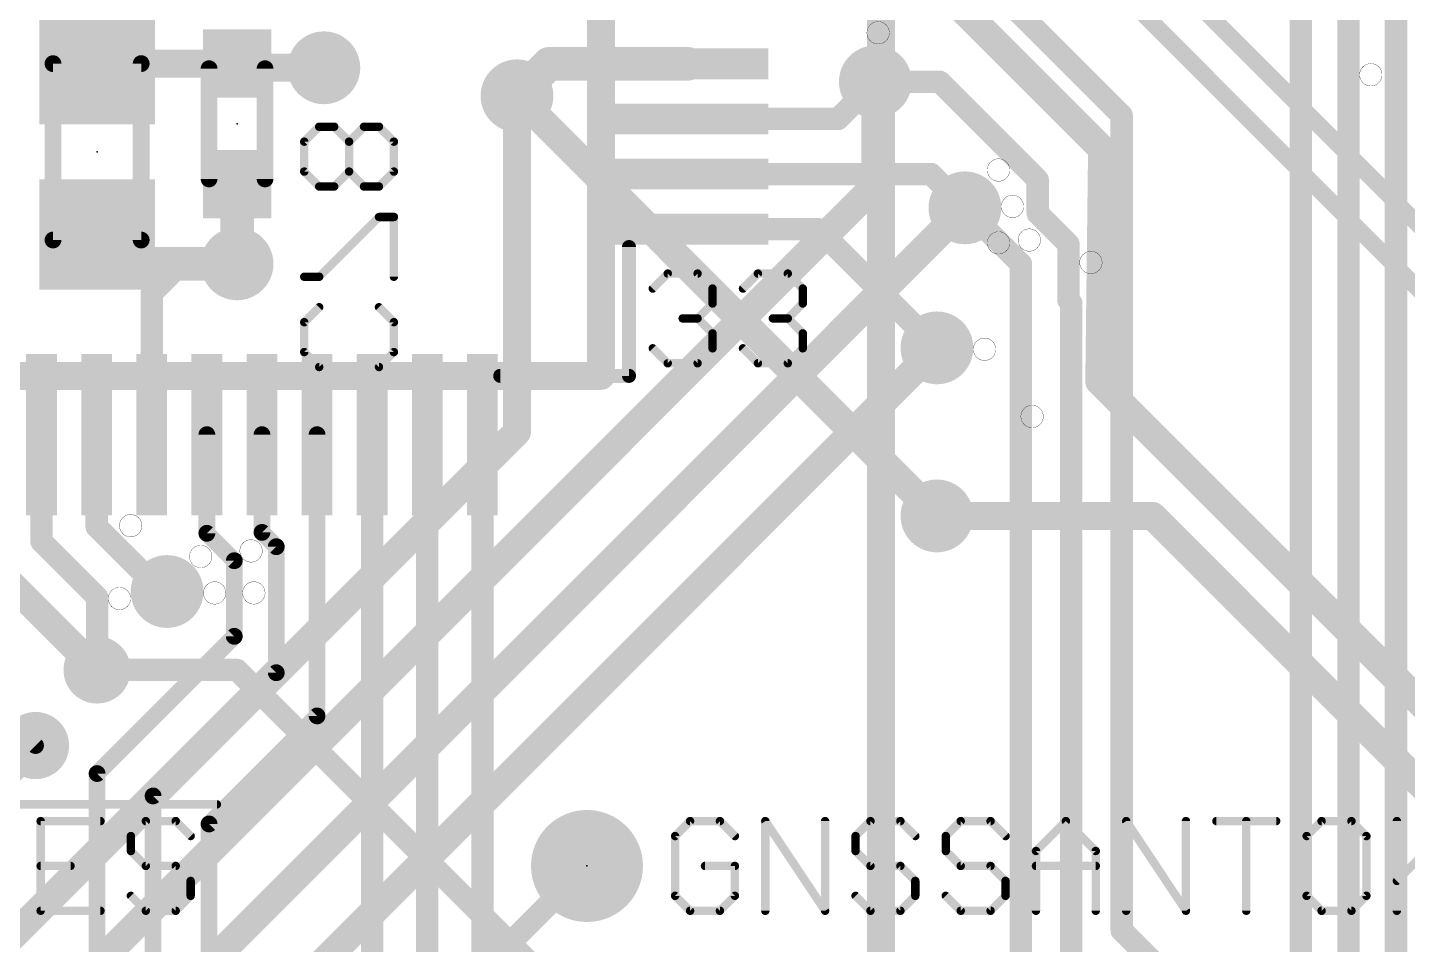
# Model space of a CAD drawing. Extents: x -18 to 144, y -21 to 125.
# Drawn here: x 30.87 to 43.38, y 59.36 to 67.67 of the extents above; entities that cross this region are included whole.
import ezdxf

# ---------------------------------------------------------------- set-up
doc = ezdxf.new("R2010")
doc.units = 0
for name, color, linetype in [('1', 22, 'CONTINUOUS'), ('114', 4, 'CONTINUOUS'), ('15', 23, 'CONTINUOUS'), ('16', 132, 'CONTINUOUS'), ('17', 1, 'CONTINUOUS'), ('18', 110, 'CONTINUOUS'), ('2', 110, 'CONTINUOUS'), ('21', 253, 'CONTINUOUS'), ('22', 251, 'CONTINUOUS'), ('23', 53, 'CONTINUOUS'), ('24', 53, 'CONTINUOUS'), ('25', 253, 'CONTINUOUS'), ('28', 251, 'CONTINUOUS')]:
    doc.layers.add(name, color=color, linetype=linetype)

# ---------------------------------------------------------------- blocks, each defined once
blk = doc.blocks.new('RECT')
blk.add_solid([(-0.5, -0.5), (0.5, -0.5), (-0.5, 0.5), (0.5, 0.5)])
blk = doc.blocks.new('ROUNDP')
at = {"const_width": 0.5}
blk.add_lwpolyline([(0, -0.25, 1), (0, 0.25, 1), (0, -0.25)], format="xyb", dxfattribs=at)
blk = doc.blocks.new('ROUNDV')
at = {"const_width": 0.5}
blk.add_lwpolyline([(0, -0.25, 1), (0, 0.25, 1), (0, -0.25)], format="xyb", dxfattribs=at)

msp = doc.modelspace()

# ---------------------------------------------------------------- linework, layer by layer
at = {"layer": '1'}
for points, const_width in [([(38.8246, 68.846), (40.7924, 66.8782)], 0.2032), ([(40.6146, 68.7578), (44.6278, 64.7446)], 0.1524), ([(40.64, 68.1482), (44.2468, 64.5414)], 0.1524), ([(35.596, 67.346), (35.306, 67.056)], 0.3048), ([(36.8554, 67.346), (35.596, 67.346)], 0.3048), ([(38.2202, 66.846), (38.5572, 67.183)], 0.2032), ([(39.1414, 67.183), (38.5572, 67.183)], 0.2032), ([(40.0304, 66.294), (39.1414, 67.183)], 0.2032), ([(40.7924, 59.4868), (40.7924, 66.8782)], 0.2032), ([(38.2202, 66.846), (36.8554, 66.846)], 0.2032), ([(36.8554, 66.346), (39.064, 66.346)], 0.2032), ([(39.064, 66.346), (39.37, 66.04)], 0.2032), ([(40.0304, 66.294), (40.0304, 65.9892)], 0.2032), ([(39.37, 66.04), (39.878, 65.532)], 0.2032), ([(40.0304, 65.9892), (40.3098, 65.7098)], 0.2032), ([(36.8554, 65.846), (38.04, 65.846)], 0.2032), ([(38.04, 65.846), (39.116, 64.77)], 0.2032), ([(40.3098, 65.7098), (40.3098, 65.2018)], 0.2032), ([(31.992, 65.266), (32.258, 65.532)], 0.2032), ([(32.258, 65.532), (32.766, 65.532)], 0.2032), ([(39.878, 58.928), (39.878, 65.532)], 0.2032), ([(31.992, 63.9826), (31.992, 65.266)], 0.2032), ([(40.3352, 65.1764), (40.3098, 65.2018)], 0.2032), ([(40.3352, 59.2328), (40.3352, 65.1764)], 0.2032), ([(30.992, 63.0134), (30.992, 63.9826)], 0.2032), ([(31.492, 63.9826), (31.492, 63.1484)], 0.2032), ([(32.492, 63.9826), (32.492, 63.0882)], 0.1524), ([(32.992, 63.9826), (32.992, 63.0962)], 0.1524), ([(33.492, 63.9826), (33.492, 61.432)], 0.1524), ([(33.992, 63.9826), (33.992, 48.812)], 0.2032), ([(34.492, 63.9826), (34.492, 49.074)], 0.2032), ([(34.992, 49.336), (34.992, 63.9826)], 0.2032), ([(31.492, 63.1484), (31.877, 62.7634)], 0.2032), ([(30.992, 63.0134), (31.496, 62.5094)], 0.2032), ([(32.492, 63.0882), (32.7406, 62.8396)], 0.1524), ([(32.992, 63.0962), (33.1216, 62.9666)], 0.1524), ([(33.1216, 62.9666), (33.1216, 61.8236)], 0.1524), ([(31.877, 62.7634), (32.131, 62.5602)], 0.2032), ([(32.7406, 62.8396), (32.7406, 62.1538)], 0.1524), ([(31.496, 61.849), (31.496, 62.5094)], 0.2032), ([(32.7406, 62.1538), (31.496, 60.9092)], 0.1524), ([(33.1216, 61.8236), (32.004, 60.706)], 0.1524), ([(30.6324, 61.468), (30.9372, 61.1632)], 0.1524), ([(33.492, 61.432), (32.512, 60.452)], 0.1524), ([(31.496, 60.9092), (31.496, 48.768)], 0.1524), ([(32.004, 60.706), (32.004, 49.784)], 0.1524), ([(32.512, 60.452), (32.512, 50.546)], 0.1524), ([(42.4434, 57.8358), (40.7924, 59.4868)], 0.2032)]:
    msp.add_lwpolyline(points, dxfattribs=dict(at, const_width=const_width))
for points, const_width in [([(35.596, 67.4222, 1), (35.596, 67.2698)], 0.1524), ([(35.6499, 67.2921, 1), (35.5421, 67.3999)], 0.1524), ([(36.8554, 67.2698, 1), (36.8554, 67.4222)], 0.1524), ([(38.5572, 67.2338, 1), (38.5572, 67.1322)], 0.1016), ([(38.5931, 67.1471, 1), (38.5213, 67.2189)], 0.1016), ([(39.1773, 67.2189, 1), (39.1055, 67.1471)], 0.1016), ([(39.1414, 67.1322, 1), (39.1414, 67.2338)], 0.1016), ([(35.2521, 67.1099, 1), (35.3599, 67.0021)], 0.1524), ([(40.8432, 66.8782, 1), (40.7416, 66.8782)], 0.1016), ([(36.8554, 66.8968, 1), (36.8554, 66.7952)], 0.1016), ([(38.1843, 66.8819, 1), (38.2561, 66.8101)], 0.1016), ([(38.2202, 66.7952, 1), (38.2202, 66.8968)], 0.1016), ([(40.7565, 66.8423, 1), (40.8283, 66.9141)], 0.1016), ([(36.8554, 66.3968, 1), (36.8554, 66.2952)], 0.1016), ([(39.0999, 66.3819, 1), (39.0281, 66.3101)], 0.1016), ([(39.064, 66.2952, 1), (39.064, 66.3968)], 0.1016), ([(40.0812, 66.294, 1), (39.9796, 66.294)], 0.1016), ([(39.9945, 66.2581, 1), (40.0663, 66.3299)], 0.1016), ([(39.4059, 66.0759, 1), (39.3341, 66.0041)], 0.1016), ([(39.3341, 66.0041, 1), (39.4059, 66.0759)], 0.1016), ([(40.0663, 66.0251, 1), (39.9945, 65.9533)], 0.1016), ([(39.9796, 65.9892, 1), (40.0812, 65.9892)], 0.1016), ([(36.8554, 65.8968, 1), (36.8554, 65.7952)], 0.1016), ([(38.0759, 65.8819, 1), (38.0041, 65.8101)], 0.1016), ([(38.04, 65.7952, 1), (38.04, 65.8968)], 0.1016), ([(40.3606, 65.7098, 1), (40.259, 65.7098)], 0.1016), ([(40.2739, 65.6739, 1), (40.3457, 65.7457)], 0.1016), ([(32.258, 65.5828, 1), (32.258, 65.4812)], 0.1016), ([(32.2939, 65.4961, 1), (32.2221, 65.5679)], 0.1016), ([(32.766, 65.4812, 1), (32.766, 65.5828)], 0.1016), ([(39.9288, 65.532, 1), (39.8272, 65.532)], 0.1016), ([(39.8421, 65.4961, 1), (39.9139, 65.5679)], 0.1016), ([(32.0428, 65.266, 1), (31.9412, 65.266)], 0.1016), ([(31.9561, 65.3019, 1), (32.0279, 65.2301)], 0.1016), ([(40.3457, 65.2377, 1), (40.2739, 65.1659)], 0.1016), ([(40.259, 65.2018, 1), (40.3606, 65.2018)], 0.1016), ([(40.386, 65.1764, 1), (40.2844, 65.1764)], 0.1016), ([(40.2993, 65.1405, 1), (40.3711, 65.2123)], 0.1016), ([(39.0801, 64.7341, 1), (39.1519, 64.8059)], 0.1016), ([(31.0428, 63.9826, 1), (30.9412, 63.9826)], 0.1016), ([(31.5428, 63.9826, 1), (31.4412, 63.9826)], 0.1016), ([(31.9412, 63.9826, 1), (32.0428, 63.9826)], 0.1016), ([(32.5301, 63.9826, 1), (32.4539, 63.9826)], 0.0762), ([(33.0301, 63.9826, 1), (32.9539, 63.9826)], 0.0762), ([(33.5301, 63.9826, 1), (33.4539, 63.9826)], 0.0762), ([(34.0428, 63.9826, 1), (33.9412, 63.9826)], 0.1016), ([(34.5428, 63.9826, 1), (34.4412, 63.9826)], 0.1016), ([(35.0428, 63.9826, 1), (34.9412, 63.9826)], 0.1016), ([(31.5279, 63.1843, 1), (31.4561, 63.1125)], 0.1016), ([(31.0279, 63.0493, 1), (30.9561, 62.9775)], 0.1016), ([(31.4412, 63.1484, 1), (31.5428, 63.1484)], 0.1016), ([(32.4539, 63.0882, 1), (32.5301, 63.0882)], 0.0762), ([(32.5189, 63.1151, 1), (32.4651, 63.0613)], 0.0762), ([(32.9539, 63.0962, 1), (33.0301, 63.0962)], 0.0762), ([(33.0189, 63.1231, 1), (32.9651, 63.0693)], 0.0762), ([(30.9412, 63.0134, 1), (31.0428, 63.0134)], 0.1016), ([(33.1597, 62.9666, 1), (33.0835, 62.9666)], 0.0762), ([(33.0947, 62.9397, 1), (33.1485, 62.9935)], 0.0762), ([(31.9087, 62.8031, 1), (31.8453, 62.7237)], 0.1016), ([(31.8411, 62.7275, 1), (31.9129, 62.7993)], 0.1016), ([(32.7787, 62.8396, 1), (32.7025, 62.8396)], 0.0762), ([(32.7137, 62.8127, 1), (32.7675, 62.8665)], 0.0762), ([(31.5468, 62.5094, 1), (31.4452, 62.5094)], 0.1016), ([(32.0993, 62.5205, 1), (32.1627, 62.5999)], 0.1016), ([(31.4601, 62.4735, 1), (31.5319, 62.5453)], 0.1016), ([(32.7675, 62.1269, 1), (32.7137, 62.1807)], 0.0762), ([(32.7025, 62.1538, 1), (32.7787, 62.1538)], 0.0762), ([(31.4452, 61.849, 1), (31.5468, 61.849)], 0.1016), ([(33.0835, 61.8236, 1), (33.1597, 61.8236)], 0.0762), ([(33.1485, 61.7967, 1), (33.0947, 61.8505)], 0.0762), ([(33.5189, 61.4051, 1), (33.4651, 61.4589)], 0.0762), ([(33.4539, 61.432, 1), (33.5301, 61.432)], 0.0762), ([(30.9103, 61.1363, 1), (30.9641, 61.1901)], 0.0762), ([(31.5341, 60.9092, 1), (31.4579, 60.9092)], 0.0762), ([(31.4691, 60.9361, 1), (31.5229, 60.8823)], 0.0762), ([(32.0421, 60.706, 1), (31.9659, 60.706)], 0.0762), ([(31.9771, 60.7329, 1), (32.0309, 60.6791)], 0.0762), ([(32.5501, 60.452, 1), (32.4739, 60.452)], 0.0762), ([(32.4851, 60.4789, 1), (32.5389, 60.4251)], 0.0762), ([(40.8283, 59.5227, 1), (40.7565, 59.4509)], 0.1016), ([(40.7416, 59.4868, 1), (40.8432, 59.4868)], 0.1016)]:
    msp.add_lwpolyline(points, format="xyb", dxfattribs=dict(at, const_width=const_width))
at = {"layer": '114', "const_width": 0.0025}
for points in [[(38.5826, 67.5259, 1), (38.5826, 67.7291, 1), (38.5826, 67.5259)], [(43.053, 67.1449, 1), (43.053, 67.3481, 1), (43.053, 67.1449)], [(39.6748, 66.2813, 1), (39.6748, 66.4845, 1), (39.6748, 66.2813)], [(39.8018, 65.9511, 1), (39.8018, 66.1543, 1), (39.8018, 65.9511)], [(39.6748, 65.6209, 1), (39.6748, 65.8241, 1), (39.6748, 65.6209)], [(39.9542, 65.6463, 1), (39.9542, 65.8495, 1), (39.9542, 65.6463)], [(40.513, 65.4431, 1), (40.513, 65.6463, 1), (40.513, 65.4431)], [(39.5478, 64.6557, 1), (39.5478, 64.8589, 1), (39.5478, 64.6557)], [(39.9796, 64.0461, 1), (39.9796, 64.2493, 1), (39.9796, 64.0461)], [(31.8008, 63.0555, 1), (31.8008, 63.2587, 1), (31.8008, 63.0555)], [(32.4358, 62.7761, 1), (32.4358, 62.9793, 1), (32.4358, 62.7761)], [(32.893, 62.8269, 1), (32.893, 63.0301, 1), (32.893, 62.8269)], [(31.6992, 62.3951, 1), (31.6992, 62.5983, 1), (31.6992, 62.3951)], [(32.5628, 62.4459, 1), (32.5628, 62.6491, 1), (32.5628, 62.4459)], [(32.9184, 62.4459, 1), (32.9184, 62.6491, 1), (32.9184, 62.4459)]]:
    msp.add_lwpolyline(points, format="xyb", dxfattribs=at)
at = {"layer": '15'}
for points, const_width in [([(36.068, 64.516), (36.068, 86.868)], 0.254), ([(38.608, 52.07), (38.608, 82.55)], 0.254), ([(35.306, 67.056), (39.116, 63.246)], 0.254), ([(15.494, 64.516), (36.068, 64.516)], 0.254), ([(35.941, 60.071), (33.147, 57.277)], 0.2032)]:
    msp.add_lwpolyline(points, dxfattribs=dict(at, const_width=const_width))
for points, const_width in [([(35.3509, 67.1009, 1), (35.2611, 67.0111)], 0.127), ([(36.068, 64.4525, 1), (36.068, 64.5795)], 0.127), ([(36.0045, 64.516, 1), (36.1315, 64.516)], 0.127), ([(39.0711, 63.2011, 1), (39.1609, 63.2909)], 0.127), ([(35.9769, 60.0351, 1), (35.9051, 60.1069)], 0.1016)]:
    msp.add_lwpolyline(points, format="xyb", dxfattribs=dict(at, const_width=const_width))
at = {"layer": '16'}
for points, const_width in [([(40.6146, 66.5734), (39.116, 68.072)], 0.254), ([(31.496, 67.298), (31.5461, 67.3481)], 0.254), ([(31.5461, 67.3481), (32.766, 67.3481)], 0.254), ([(32.766, 67.3481), (32.8041, 67.31)], 0.254), ([(32.8041, 67.31), (33.5534, 67.31)], 0.254), ([(38.5572, 67.183), (38.5572, 66.2432)], 0.254), ([(35.306, 67.056), (35.306, 64.008)], 0.254), ([(40.5892, 64.4652), (40.6146, 66.5734)], 0.254), ([(38.5572, 66.2432), (23.114, 50.8)], 0.254), ([(32.766, 66.2559), (32.766, 65.532)], 0.3048), ([(39.37, 66.04), (23.368, 50.038)], 0.254), ([(32.766, 65.532), (31.762, 65.532)], 0.3048), ([(23.622, 49.276), (39.116, 64.77)], 0.254), ([(40.5892, 64.4652), (46.5836, 58.4708)], 0.254), ([(35.306, 64.008), (22.86, 51.562)], 0.254), ([(29.464, 63.881), (31.496, 61.849)], 0.254), ([(39.116, 63.246), (41.0718, 63.246)], 0.254), ([(41.0718, 63.246), (46.355, 57.9628)], 0.254), ([(30.9372, 61.1632), (25.654, 55.88)], 0.254)]:
    msp.add_lwpolyline(points, dxfattribs=dict(at, const_width=const_width))
for points, const_width in [([(31.4511, 67.3429, 1), (31.5409, 67.2531)], 0.127), ([(31.5461, 67.4116, 1), (31.5461, 67.2846)], 0.127), ([(31.591, 67.3032, 1), (31.5012, 67.393)], 0.127), ([(32.8109, 67.393, 1), (32.7211, 67.3032)], 0.127), ([(32.8041, 67.3735, 1), (32.8041, 67.2465)], 0.127), ([(32.7592, 67.2651, 1), (32.849, 67.3549)], 0.127), ([(32.766, 67.2846, 1), (32.766, 67.4116)], 0.127), ([(33.5534, 67.2465, 1), (33.5534, 67.3735)], 0.127), ([(38.6207, 67.183, 1), (38.4937, 67.183)], 0.127), ([(35.3695, 67.056, 1), (35.2425, 67.056)], 0.127), ([(40.6781, 66.5726, 1), (40.5511, 66.5742)], 0.127), ([(40.5697, 66.5285, 1), (40.6595, 66.6183)], 0.127), ([(32.8422, 66.2559, 1), (32.6898, 66.2559)], 0.1524), ([(38.6021, 66.1983, 1), (38.5123, 66.2881)], 0.127), ([(38.4937, 66.2432, 1), (38.6207, 66.2432)], 0.127), ([(39.4149, 65.9951, 1), (39.3251, 66.0849)], 0.127), ([(31.496, 65.798, 0.4142), (31.762, 65.532)], 0.3048), ([(31.5722, 65.798, 1), (31.4198, 65.798)], 0.1524), ([(31.762, 65.6082, 1), (31.762, 65.4558)], 0.1524), ([(31.762, 65.4558, 1), (31.762, 65.6082)], 0.1524), ([(32.6898, 65.532, 1), (32.8422, 65.532)], 0.1524), ([(32.766, 65.4558, 1), (32.766, 65.6082)], 0.1524), ([(39.1609, 64.7251, 1), (39.0711, 64.8149)], 0.127), ([(40.6341, 64.5101, 1), (40.5443, 64.4203)], 0.127), ([(40.5257, 64.466, 1), (40.6527, 64.4644)], 0.127), ([(35.3509, 63.9631, 1), (35.2611, 64.0529)], 0.127), ([(35.2425, 64.008, 1), (35.3695, 64.008)], 0.127), ([(39.116, 63.3095, 1), (39.116, 63.1825)], 0.127), ([(41.1167, 63.2909, 1), (41.0269, 63.2011)], 0.127), ([(41.0718, 63.1825, 1), (41.0718, 63.3095)], 0.127), ([(31.4511, 61.8041, 1), (31.5409, 61.8939)], 0.127), ([(30.9821, 61.1183, 1), (30.8923, 61.2081)], 0.127)]:
    msp.add_lwpolyline(points, format="xyb", dxfattribs=dict(at, const_width=const_width))
at = {"layer": '2', "const_width": 0.2032}
for points in [[(42.418, 58.42), (42.418, 69.342)], [(42.8498, 58.1914), (42.8498, 69.1642)], [(43.2816, 57.9374), (43.2816, 69.0118)], [(32.766, 61.849), (31.496, 61.849)], [(35.941, 58.674), (32.766, 61.849)]]:
    msp.add_lwpolyline(points, dxfattribs=at)
at = {"layer": '2', "const_width": 0.1016}
for points in [[(31.496, 61.8998, 1), (31.496, 61.7982)], [(32.8019, 61.8849, 1), (32.7301, 61.8131)], [(32.766, 61.7982, 1), (32.766, 61.8998)]]:
    msp.add_lwpolyline(points, format="xyb", dxfattribs=at)
at = {"layer": '21'}
for points, const_width in [([(36.322, 65.6844), (36.322, 64.516)], 0.127), ([(36.5379, 65.3082), (36.6735, 65.4438)], 0.0762), ([(36.6735, 65.4438), (36.9446, 65.4438)], 0.0762), ([(36.9446, 65.4438), (37.0802, 65.3082)], 0.0762), ([(37.3565, 65.3082), (37.4921, 65.4438)], 0.0762), ([(37.4921, 65.4438), (37.7632, 65.4438)], 0.0762), ([(37.7632, 65.4438), (37.8988, 65.3082)], 0.0762), ([(37.0802, 65.3082), (37.0802, 65.1726)], 0.0762), ([(37.8988, 65.3082), (37.8988, 65.1726)], 0.0762), ([(37.0802, 65.1726), (36.9446, 65.037)], 0.0762), ([(37.8988, 65.1726), (37.7632, 65.037)], 0.0762), ([(36.9446, 65.037), (36.8091, 65.037)], 0.0762), ([(36.9446, 65.037), (37.0802, 64.9015)], 0.0762), ([(37.7632, 65.037), (37.6276, 65.037)], 0.0762), ([(37.7632, 65.037), (37.8988, 64.9015)], 0.0762), ([(37.0802, 64.9015), (37.0802, 64.7659)], 0.0762), ([(37.8988, 64.9015), (37.8988, 64.7659)], 0.0762), ([(36.6735, 64.6303), (36.5379, 64.7659)], 0.0762), ([(37.0802, 64.7659), (36.9446, 64.6303)], 0.0762), ([(37.4921, 64.6303), (37.3565, 64.7659)], 0.0762), ([(37.8988, 64.7659), (37.7632, 64.6303)], 0.0762), ([(36.9446, 64.6303), (36.6735, 64.6303)], 0.0762), ([(37.7632, 64.6303), (37.4921, 64.6303)], 0.0762), ([(36.322, 64.516), (35.1536, 64.516)], 0.127)]:
    msp.add_lwpolyline(points, dxfattribs=dict(at, const_width=const_width))
for points, const_width in [([(36.3538, 65.6844, 1), (36.2903, 65.6844)], 0.0635), ([(36.6735, 65.4628, 1), (36.6735, 65.4247)], 0.0381), ([(36.687, 65.4303, 1), (36.66, 65.4573)], 0.0381), ([(36.9581, 65.4573, 1), (36.9312, 65.4303)], 0.0381), ([(36.9446, 65.4247, 1), (36.9446, 65.4628)], 0.0381), ([(37.4921, 65.4628, 1), (37.4921, 65.4247)], 0.0381), ([(37.5055, 65.4303, 1), (37.4786, 65.4573)], 0.0381), ([(37.7767, 65.4573, 1), (37.7498, 65.4303)], 0.0381), ([(37.7632, 65.4247, 1), (37.7632, 65.4628)], 0.0381), ([(36.5244, 65.3217, 1), (36.5514, 65.2947)], 0.0381), ([(37.0993, 65.3082, 1), (37.0612, 65.3082)], 0.0381), ([(37.0668, 65.2947, 1), (37.0937, 65.3217)], 0.0381), ([(37.343, 65.3217, 1), (37.3699, 65.2947)], 0.0381), ([(37.9179, 65.3082, 1), (37.8798, 65.3082)], 0.0381), ([(37.8853, 65.2947, 1), (37.9123, 65.3217)], 0.0381), ([(37.0612, 65.1726, 1), (37.0993, 65.1726)], 0.0381), ([(37.0937, 65.1592, 1), (37.0668, 65.1861)], 0.0381), ([(37.8798, 65.1726, 1), (37.9179, 65.1726)], 0.0381), ([(37.9123, 65.1592, 1), (37.8853, 65.1861)], 0.0381), ([(36.8091, 65.0561, 1), (36.8091, 65.018)], 0.0381), ([(36.9581, 65.0505, 1), (36.9312, 65.0236)], 0.0381), ([(36.9312, 65.0505, 1), (36.9581, 65.0236)], 0.0381), ([(36.9446, 65.018, 1), (36.9446, 65.0561)], 0.0381), ([(37.6276, 65.0561, 1), (37.6276, 65.018)], 0.0381), ([(37.7767, 65.0505, 1), (37.7498, 65.0236)], 0.0381), ([(37.7498, 65.0505, 1), (37.7767, 65.0236)], 0.0381), ([(37.7632, 65.018, 1), (37.7632, 65.0561)], 0.0381), ([(37.0993, 64.9015, 1), (37.0612, 64.9015)], 0.0381), ([(37.0668, 64.888, 1), (37.0937, 64.9149)], 0.0381), ([(37.9179, 64.9015, 1), (37.8798, 64.9015)], 0.0381), ([(37.8853, 64.888, 1), (37.9123, 64.9149)], 0.0381), ([(36.5514, 64.7794, 1), (36.5244, 64.7524)], 0.0381), ([(37.0612, 64.7659, 1), (37.0993, 64.7659)], 0.0381), ([(37.0937, 64.7524, 1), (37.0668, 64.7794)], 0.0381), ([(37.3699, 64.7794, 1), (37.343, 64.7524)], 0.0381), ([(37.8798, 64.7659, 1), (37.9179, 64.7659)], 0.0381), ([(37.9123, 64.7524, 1), (37.8853, 64.7794)], 0.0381), ([(36.6735, 64.6493, 1), (36.6735, 64.6113)], 0.0381), ([(36.66, 64.6168, 1), (36.687, 64.6438)], 0.0381), ([(36.9312, 64.6438, 1), (36.9581, 64.6168)], 0.0381), ([(36.9446, 64.6113, 1), (36.9446, 64.6493)], 0.0381), ([(37.4921, 64.6493, 1), (37.4921, 64.6113)], 0.0381), ([(37.4786, 64.6168, 1), (37.5055, 64.6438)], 0.0381), ([(37.7498, 64.6438, 1), (37.7767, 64.6168)], 0.0381), ([(37.7632, 64.6113, 1), (37.7632, 64.6493)], 0.0381), ([(35.1536, 64.5478, 1), (35.1536, 64.4843)], 0.0635), ([(36.2903, 64.516, 1), (36.3538, 64.516)], 0.0635), ([(36.322, 64.4843, 1), (36.322, 64.5478)], 0.0635)]:
    msp.add_lwpolyline(points, format="xyb", dxfattribs=dict(at, const_width=const_width))
at = {"layer": '22', "const_width": 0.1524}
for points in [[(31.096, 65.748), (31.096, 67.348)], [(31.096, 67.348), (31.896, 67.348)], [(31.896, 67.348), (31.896, 65.748)], [(32.512, 66.302), (32.512, 67.302)], [(33.02, 67.302), (33.02, 66.302)], [(31.896, 65.748), (31.096, 65.748)]]:
    msp.add_lwpolyline(points, dxfattribs=at)
at = {"layer": '22', "const_width": 0.0762}
for points in [[(31.1341, 67.348, 1), (31.0579, 67.348)], [(31.096, 67.3861, 1), (31.096, 67.3099)], [(31.9341, 67.348, 1), (31.8579, 67.348)], [(31.896, 67.3099, 1), (31.896, 67.3861)], [(32.5501, 67.302, 1), (32.4739, 67.302)], [(33.0581, 67.302, 1), (32.9819, 67.302)], [(32.4739, 66.302, 1), (32.5501, 66.302)], [(32.9819, 66.302, 1), (33.0581, 66.302)], [(31.096, 65.7861, 1), (31.096, 65.7099)], [(31.0579, 65.748, 1), (31.1341, 65.748)], [(31.8579, 65.748, 1), (31.9341, 65.748)], [(31.896, 65.7099, 1), (31.896, 65.7861)]]:
    msp.add_lwpolyline(points, format="xyb", dxfattribs=at)
at = {"layer": '23'}
msp.add_point((35.941, 60.071), dxfattribs=at)
at = {"layer": '24'}
for p in [(32.766, 66.802), (31.496, 66.548)]:
    msp.add_point(p, dxfattribs=at)
at = {"layer": '25', "const_width": 0.0762}
for points in [[(26.853, 60.6298), (32.583, 60.6298)], [(31.5263, 60.4781), (30.984, 60.4781)], [(30.984, 60.4781), (30.984, 59.6646)], [(31.9381, 60.4781), (31.8025, 60.3425)], [(32.2093, 60.4781), (31.9381, 60.4781)], [(32.3449, 60.3425), (32.2093, 60.4781)], [(36.8761, 60.4781), (36.7405, 60.3425)], [(37.1472, 60.4781), (36.8761, 60.4781)], [(37.2828, 60.3425), (37.1472, 60.4781)], [(37.5591, 59.6646), (37.5591, 60.4781)], [(37.5591, 60.4781), (38.1014, 59.6646)], [(38.1014, 59.6646), (38.1014, 60.4781)], [(38.5132, 60.4781), (38.3777, 60.3425)], [(38.7844, 60.4781), (38.5132, 60.4781)], [(38.92, 60.3425), (38.7844, 60.4781)], [(39.3318, 60.4781), (39.1962, 60.3425)], [(39.603, 60.4781), (39.3318, 60.4781)], [(39.7386, 60.3425), (39.603, 60.4781)], [(40.0148, 60.2069), (40.286, 60.4781)], [(40.286, 60.4781), (40.5571, 60.2069)], [(40.8334, 59.6646), (40.8334, 60.4781)], [(40.8334, 60.4781), (41.3757, 59.6646)], [(41.3757, 59.6646), (41.3757, 60.4781)], [(41.652, 60.4781), (42.1943, 60.4781)], [(41.9231, 59.6646), (41.9231, 60.4781)], [(42.6061, 60.4781), (42.4705, 60.3425)], [(42.8773, 60.4781), (42.6061, 60.4781)], [(43.0129, 60.3425), (42.8773, 60.4781)], [(43.2891, 60.4781), (43.2891, 59.6646)], [(43.2891, 59.9358), (43.8314, 60.4781)], [(31.8025, 60.3425), (31.8025, 60.2069)], [(36.7405, 60.3425), (36.7405, 59.8002)], [(38.3777, 60.3425), (38.3777, 60.2069)], [(39.1962, 60.3425), (39.1962, 60.2069)], [(42.4705, 60.3425), (42.4705, 59.8002)], [(43.0129, 59.8002), (43.0129, 60.3425)], [(31.8025, 60.2069), (31.9381, 60.0713)], [(38.3777, 60.2069), (38.5132, 60.0713)], [(39.1962, 60.2069), (39.3318, 60.0713)], [(40.0148, 59.6646), (40.0148, 60.2069)], [(40.5571, 60.2069), (40.5571, 59.6646)], [(30.984, 60.0713), (31.2551, 60.0713)], [(31.9381, 60.0713), (32.2093, 60.0713)], [(32.2093, 60.0713), (32.3449, 59.9358)], [(37.2828, 60.0713), (37.0117, 60.0713)], [(37.2828, 59.8002), (37.2828, 60.0713)], [(38.5132, 60.0713), (38.7844, 60.0713)], [(38.7844, 60.0713), (38.92, 59.9358)], [(39.3318, 60.0713), (39.603, 60.0713)], [(39.603, 60.0713), (39.7386, 59.9358)], [(40.0148, 60.0713), (40.5571, 60.0713)], [(32.3449, 59.9358), (32.3449, 59.8002)], [(38.92, 59.9358), (38.92, 59.8002)], [(39.7386, 59.9358), (39.7386, 59.8002)], [(31.9381, 59.6646), (31.8025, 59.8002)], [(32.3449, 59.8002), (32.2093, 59.6646)], [(36.7405, 59.8002), (36.8761, 59.6646)], [(37.1472, 59.6646), (37.2828, 59.8002)], [(38.5132, 59.6646), (38.3777, 59.8002)], [(38.92, 59.8002), (38.7844, 59.6646)], [(39.3318, 59.6646), (39.1962, 59.8002)], [(39.7386, 59.8002), (39.603, 59.6646)], [(42.4705, 59.8002), (42.6061, 59.6646)], [(42.8773, 59.6646), (43.0129, 59.8002)], [(30.984, 59.6646), (31.5263, 59.6646)], [(32.2093, 59.6646), (31.9381, 59.6646)], [(36.8761, 59.6646), (37.1472, 59.6646)], [(38.7844, 59.6646), (38.5132, 59.6646)], [(39.603, 59.6646), (39.3318, 59.6646)], [(42.6061, 59.6646), (42.8773, 59.6646)]]:
    msp.add_lwpolyline(points, dxfattribs=at)
at = {"layer": '25', "const_width": 0.0381}
for points in [[(32.583, 60.6108, 1), (32.583, 60.6489)], [(30.984, 60.4971, 1), (30.984, 60.459)], [(31.003, 60.4781, 1), (30.9649, 60.4781)], [(31.5263, 60.459, 1), (31.5263, 60.4971)], [(31.9381, 60.4971, 1), (31.9381, 60.459)], [(31.9516, 60.4646, 1), (31.9247, 60.4916)], [(32.2228, 60.4916, 1), (32.1958, 60.4646)], [(32.2093, 60.459, 1), (32.2093, 60.4971)], [(36.8761, 60.4971, 1), (36.8761, 60.459)], [(36.8895, 60.4646, 1), (36.8626, 60.4916)], [(37.1607, 60.4916, 1), (37.1338, 60.4646)], [(37.1472, 60.459, 1), (37.1472, 60.4971)], [(37.5781, 60.4781, 1), (37.54, 60.4781)], [(37.5749, 60.4887, 1), (37.5432, 60.4675)], [(38.1205, 60.4781, 1), (38.0824, 60.4781)], [(38.5132, 60.4971, 1), (38.5132, 60.459)], [(38.5267, 60.4646, 1), (38.4998, 60.4916)], [(38.7979, 60.4916, 1), (38.7709, 60.4646)], [(38.7844, 60.459, 1), (38.7844, 60.4971)], [(39.3318, 60.4971, 1), (39.3318, 60.459)], [(39.3453, 60.4646, 1), (39.3183, 60.4916)], [(39.6164, 60.4916, 1), (39.5895, 60.4646)], [(39.603, 60.459, 1), (39.603, 60.4971)], [(40.2994, 60.4916, 1), (40.2725, 60.4646)], [(40.2994, 60.4646, 1), (40.2725, 60.4916)], [(40.8492, 60.4887, 1), (40.8175, 60.4675)], [(40.8524, 60.4781, 1), (40.8143, 60.4781)], [(41.3948, 60.4781, 1), (41.3567, 60.4781)], [(41.652, 60.4971, 1), (41.652, 60.459)], [(41.9422, 60.4781, 1), (41.9041, 60.4781)], [(42.1943, 60.459, 1), (42.1943, 60.4971)], [(42.6061, 60.4971, 1), (42.6061, 60.459)], [(42.6196, 60.4646, 1), (42.5927, 60.4916)], [(42.8908, 60.4916, 1), (42.8638, 60.4646)], [(42.8773, 60.459, 1), (42.8773, 60.4971)], [(43.3082, 60.4781, 1), (43.2701, 60.4781)], [(31.7891, 60.356, 1), (31.816, 60.329)], [(31.8216, 60.3425, 1), (31.7835, 60.3425)], [(32.3314, 60.329, 1), (32.3583, 60.356)], [(36.7595, 60.3425, 1), (36.7214, 60.3425)], [(36.727, 60.356, 1), (36.754, 60.329)], [(37.2694, 60.329, 1), (37.2963, 60.356)], [(38.3642, 60.356, 1), (38.3911, 60.329)], [(38.3967, 60.3425, 1), (38.3586, 60.3425)], [(38.9065, 60.329, 1), (38.9334, 60.356)], [(39.2153, 60.3425, 1), (39.1772, 60.3425)], [(39.1828, 60.356, 1), (39.2097, 60.329)], [(39.7251, 60.329, 1), (39.752, 60.356)], [(42.4571, 60.356, 1), (42.484, 60.329)], [(42.4896, 60.3425, 1), (42.4515, 60.3425)], [(43.0319, 60.3425, 1), (42.9938, 60.3425)], [(42.9994, 60.329, 1), (43.0263, 60.356)], [(31.816, 60.2204, 1), (31.7891, 60.1935)], [(31.7835, 60.2069, 1), (31.8216, 60.2069)], [(38.3911, 60.2204, 1), (38.3642, 60.1935)], [(38.3586, 60.2069, 1), (38.3967, 60.2069)], [(39.1772, 60.2069, 1), (39.2153, 60.2069)], [(39.2097, 60.2204, 1), (39.1828, 60.1935)], [(40.0013, 60.2204, 1), (40.0283, 60.1935)], [(40.0339, 60.2069, 1), (39.9958, 60.2069)], [(40.5762, 60.2069, 1), (40.5381, 60.2069)], [(40.5437, 60.1935, 1), (40.5706, 60.2204)], [(30.984, 60.0904, 1), (30.984, 60.0523)], [(31.2551, 60.0523, 1), (31.2551, 60.0904)], [(31.9381, 60.0904, 1), (31.9381, 60.0523)], [(31.9247, 60.0579, 1), (31.9516, 60.0848)], [(32.2228, 60.0848, 1), (32.1958, 60.0579)], [(32.2093, 60.0523, 1), (32.2093, 60.0904)], [(37.0117, 60.0904, 1), (37.0117, 60.0523)], [(37.3019, 60.0713, 1), (37.2638, 60.0713)], [(37.2828, 60.0523, 1), (37.2828, 60.0904)], [(38.5132, 60.0904, 1), (38.5132, 60.0523)], [(38.4998, 60.0579, 1), (38.5267, 60.0848)], [(38.7979, 60.0848, 1), (38.7709, 60.0579)], [(38.7844, 60.0523, 1), (38.7844, 60.0904)], [(39.3318, 60.0904, 1), (39.3318, 60.0523)], [(39.3183, 60.0579, 1), (39.3453, 60.0848)], [(39.6164, 60.0848, 1), (39.5895, 60.0579)], [(39.603, 60.0523, 1), (39.603, 60.0904)], [(40.0148, 60.0904, 1), (40.0148, 60.0523)], [(40.5571, 60.0523, 1), (40.5571, 60.0904)], [(32.3639, 59.9358, 1), (32.3258, 59.9358)], [(38.939, 59.9358, 1), (38.9009, 59.9358)], [(39.7576, 59.9358, 1), (39.7195, 59.9358)], [(32.3314, 59.9223, 1), (32.3583, 59.9492)], [(38.9065, 59.9223, 1), (38.9334, 59.9492)], [(39.7251, 59.9223, 1), (39.752, 59.9492)], [(43.2756, 59.9492, 1), (43.3026, 59.9223)], [(31.816, 59.8137, 1), (31.7891, 59.7867)], [(32.3258, 59.8002, 1), (32.3639, 59.8002)], [(32.3583, 59.7867, 1), (32.3314, 59.8137)], [(36.754, 59.8137, 1), (36.727, 59.7867)], [(36.7214, 59.8002, 1), (36.7595, 59.8002)], [(37.2638, 59.8002, 1), (37.3019, 59.8002)], [(37.2963, 59.7867, 1), (37.2694, 59.8137)], [(38.3911, 59.8137, 1), (38.3642, 59.7867)], [(38.9009, 59.8002, 1), (38.939, 59.8002)], [(38.9334, 59.7867, 1), (38.9065, 59.8137)], [(39.2097, 59.8137, 1), (39.1828, 59.7867)], [(39.7195, 59.8002, 1), (39.7576, 59.8002)], [(39.752, 59.7867, 1), (39.7251, 59.8137)], [(42.484, 59.8137, 1), (42.4571, 59.7867)], [(42.4515, 59.8002, 1), (42.4896, 59.8002)], [(42.9938, 59.8002, 1), (43.0319, 59.8002)], [(43.0263, 59.7867, 1), (42.9994, 59.8137)], [(30.984, 59.6837, 1), (30.984, 59.6456)], [(30.9649, 59.6646, 1), (31.003, 59.6646)], [(31.5263, 59.6456, 1), (31.5263, 59.6837)], [(31.9381, 59.6837, 1), (31.9381, 59.6456)], [(31.9247, 59.6511, 1), (31.9516, 59.6781)], [(32.1958, 59.6781, 1), (32.2228, 59.6511)], [(32.2093, 59.6456, 1), (32.2093, 59.6837)], [(36.8761, 59.6837, 1), (36.8761, 59.6456)], [(36.8626, 59.6511, 1), (36.8895, 59.6781)], [(37.1338, 59.6781, 1), (37.1607, 59.6511)], [(37.1472, 59.6456, 1), (37.1472, 59.6837)], [(37.54, 59.6646, 1), (37.5781, 59.6646)], [(38.0824, 59.6646, 1), (38.1205, 59.6646)], [(38.0855, 59.654, 1), (38.1173, 59.6752)], [(38.5132, 59.6837, 1), (38.5132, 59.6456)], [(38.4998, 59.6511, 1), (38.5267, 59.6781)], [(38.7709, 59.6781, 1), (38.7979, 59.6511)], [(38.7844, 59.6456, 1), (38.7844, 59.6837)], [(39.3318, 59.6837, 1), (39.3318, 59.6456)], [(39.3183, 59.6511, 1), (39.3453, 59.6781)], [(39.5895, 59.6781, 1), (39.6164, 59.6511)], [(39.603, 59.6456, 1), (39.603, 59.6837)], [(39.9958, 59.6646, 1), (40.0339, 59.6646)], [(40.5381, 59.6646, 1), (40.5762, 59.6646)], [(40.8143, 59.6646, 1), (40.8524, 59.6646)], [(41.3567, 59.6646, 1), (41.3948, 59.6646)], [(41.3599, 59.654, 1), (41.3916, 59.6752)], [(41.9041, 59.6646, 1), (41.9422, 59.6646)], [(42.6061, 59.6837, 1), (42.6061, 59.6456)], [(42.5927, 59.6511, 1), (42.6196, 59.6781)], [(42.8638, 59.6781, 1), (42.8908, 59.6511)], [(42.8773, 59.6456, 1), (42.8773, 59.6837)], [(43.2701, 59.6646, 1), (43.3082, 59.6646)]]:
    msp.add_lwpolyline(points, format="xyb", dxfattribs=at)
at = {"layer": '28', "const_width": 0.0762}
for points in [[(33.5112, 66.7757), (33.3756, 66.6401)], [(33.6468, 66.7757), (33.5112, 66.7757)], [(33.7823, 66.6401), (33.6468, 66.7757)], [(33.9179, 66.7757), (33.7823, 66.6401)], [(34.0535, 66.7757), (33.9179, 66.7757)], [(34.1891, 66.6401), (34.0535, 66.7757)], [(33.3756, 66.6401), (33.3756, 66.369)], [(33.7823, 66.369), (33.7823, 66.6401)], [(34.1891, 66.369), (34.1891, 66.6401)], [(33.3756, 66.369), (33.5112, 66.2334)], [(33.6468, 66.2334), (33.7823, 66.369)], [(33.7823, 66.369), (33.9179, 66.2334)], [(34.0535, 66.2334), (34.1891, 66.369)], [(33.5112, 66.2334), (33.6468, 66.2334)], [(33.9179, 66.2334), (34.0535, 66.2334)], [(34.0535, 65.9571), (33.5112, 65.4148)], [(34.1891, 65.9571), (34.0535, 65.9571)], [(34.1891, 65.4148), (34.1891, 65.9571)], [(33.5112, 65.4148), (33.3756, 65.4148)], [(33.3756, 65.003), (33.5112, 65.1386)], [(34.0535, 65.1386), (34.1891, 65.003)], [(33.3756, 64.7318), (33.3756, 65.003)], [(34.1891, 65.003), (34.1891, 64.7318)], [(33.5112, 64.5962), (33.3756, 64.7318)], [(34.1891, 64.7318), (34.0535, 64.5962)], [(34.0535, 64.5962), (33.5112, 64.5962)]]:
    msp.add_lwpolyline(points, dxfattribs=at)
at = {"layer": '28', "const_width": 0.0381}
for points in [[(33.5112, 66.7948, 1), (33.5112, 66.7567)], [(33.5247, 66.7622, 1), (33.4977, 66.7892)], [(33.6602, 66.7892, 1), (33.6333, 66.7622)], [(33.6468, 66.7567, 1), (33.6468, 66.7948)], [(33.9179, 66.7948, 1), (33.9179, 66.7567)], [(33.9314, 66.7622, 1), (33.9045, 66.7892)], [(34.067, 66.7892, 1), (34.04, 66.7622)], [(34.0535, 66.7567, 1), (34.0535, 66.7948)], [(33.3946, 66.6401, 1), (33.3565, 66.6401)], [(33.3621, 66.6536, 1), (33.3891, 66.6267)], [(33.8014, 66.6401, 1), (33.7633, 66.6401)], [(33.7689, 66.6536, 1), (33.7958, 66.6267)], [(33.7689, 66.6267, 1), (33.7958, 66.6536)], [(34.2081, 66.6401, 1), (34.17, 66.6401)], [(34.1756, 66.6267, 1), (34.2026, 66.6536)], [(33.3565, 66.369, 1), (33.3946, 66.369)], [(33.3891, 66.3824, 1), (33.3621, 66.3555)], [(33.7958, 66.3824, 1), (33.7689, 66.3555)], [(33.7633, 66.369, 1), (33.8014, 66.369)], [(33.7958, 66.3555, 1), (33.7689, 66.3824)], [(34.17, 66.369, 1), (34.2081, 66.369)], [(34.2026, 66.3555, 1), (34.1756, 66.3824)], [(33.5112, 66.2524, 1), (33.5112, 66.2143)], [(33.4977, 66.2199, 1), (33.5247, 66.2469)], [(33.6333, 66.2469, 1), (33.6602, 66.2199)], [(33.6468, 66.2143, 1), (33.6468, 66.2524)], [(33.9179, 66.2524, 1), (33.9179, 66.2143)], [(33.9045, 66.2199, 1), (33.9314, 66.2469)], [(34.04, 66.2469, 1), (34.067, 66.2199)], [(34.0535, 66.2143, 1), (34.0535, 66.2524)], [(34.0535, 65.9762, 1), (34.0535, 65.9381)], [(34.067, 65.9437, 1), (34.04, 65.9706)], [(34.2081, 65.9571, 1), (34.17, 65.9571)], [(34.1891, 65.9381, 1), (34.1891, 65.9762)], [(33.3756, 65.4339, 1), (33.3756, 65.3958)], [(33.4977, 65.4283, 1), (33.5247, 65.4013)], [(33.5112, 65.3958, 1), (33.5112, 65.4339)], [(34.17, 65.4148, 1), (34.2081, 65.4148)], [(33.5247, 65.1251, 1), (33.4977, 65.152)], [(34.067, 65.152, 1), (34.04, 65.1251)], [(33.3946, 65.003, 1), (33.3565, 65.003)], [(33.3621, 65.0164, 1), (33.3891, 64.9895)], [(34.2081, 65.003, 1), (34.17, 65.003)], [(34.1756, 64.9895, 1), (34.2026, 65.0164)], [(33.3565, 64.7318, 1), (33.3946, 64.7318)], [(33.3891, 64.7453, 1), (33.3621, 64.7183)], [(34.17, 64.7318, 1), (34.2081, 64.7318)], [(34.2026, 64.7183, 1), (34.1756, 64.7453)], [(33.5112, 64.6153, 1), (33.5112, 64.5772)], [(33.4977, 64.5828, 1), (33.5247, 64.6097)], [(34.04, 64.6097, 1), (34.067, 64.5828)], [(34.0535, 64.5772, 1), (34.0535, 64.6153)]]:
    msp.add_lwpolyline(points, format="xyb", dxfattribs=at)

# ---------------------------------------------------------------- block references
at = {"layer": '1', "xscale": 0.2794, "yscale": 1.462}
for p, rotation in [((36.8554, 67.346), 270), ((36.8554, 66.846), 270), ((36.8554, 66.346), 270), ((36.8554, 65.846), 270), ((30.992, 63.9826), 180), ((31.492, 63.9826), 180), ((31.992, 63.9826), 180), ((32.492, 63.9826), 180), ((32.992, 63.9826), 180), ((33.492, 63.9826), 180), ((33.992, 63.9826), 180), ((34.492, 63.9826), 180), ((34.992, 63.9826), 180)]:
    msp.add_blockref('RECT', p, dxfattribs=dict(at, rotation=rotation))
at = {"layer": '16', "yscale": 1.05, "rotation": 90}
for p in [(31.496, 67.298), (31.496, 65.798)]:
    msp.add_blockref('RECT', p, dxfattribs=at)
at = {"layer": '16', "xscale": 0.62, "yscale": 0.62, "rotation": 90}
for p in [(32.766, 67.3481), (32.766, 66.2559)]:
    msp.add_blockref('RECT', p, dxfattribs=at)
at = {"layer": '17'}
for xscale, yscale in [(1.016, 1.016), (1.016, 1.016), (1.016, 1.016), (1.016, 1.016), (0.8128, 0.8128), (0.8128, 0.8128), (0.8128, 0.8128), (0.8128, 0.8128)]:
    msp.add_blockref('ROUNDP', (35.941, 60.071), dxfattribs=dict(at, xscale=xscale, yscale=yscale))
at = {"layer": '18'}
for p, xscale, yscale in [((33.5534, 67.31), 0.6604, 0.6604), ((33.5534, 67.31), 0.6604, 0.6604), ((38.5572, 67.183), 0.6604, 0.6604), ((38.5572, 67.183), 0.6604, 0.6604), ((35.306, 67.056), 0.6604, 0.6604), ((35.306, 67.056), 0.6604, 0.6604), ((39.37, 66.04), 0.6604, 0.6604), ((39.37, 66.04), 0.6604, 0.6604), ((32.766, 65.532), 0.6604, 0.6604), ((32.766, 65.532), 0.6604, 0.6604), ((39.116, 64.77), 0.6604, 0.6604), ((39.116, 64.77), 0.6604, 0.6604), ((39.116, 63.246), 0.6604, 0.6604), ((39.116, 63.246), 0.6604, 0.6604), ((32.131, 62.5602), 0.6604, 0.6604), ((32.131, 62.5602), 0.6604, 0.6604), ((31.496, 61.849), 0.6096, 0.6096), ((31.496, 61.849), 0.6096, 0.6096), ((30.9372, 61.1632), 0.6096, 0.6096), ((30.9372, 61.1632), 0.6096, 0.6096)]:
    msp.add_blockref('ROUNDV', p, dxfattribs=dict(at, xscale=xscale, yscale=yscale))

doc.saveas('drawing.dxf')
